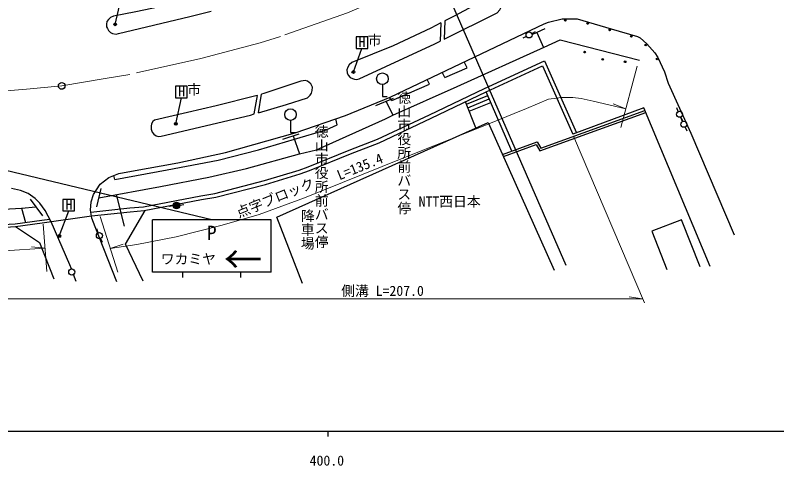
# Model space of a CAD drawing. Units: millimetres at full size, sheet at 1:1000; details may follow other scales. Extents: x 40000 to 680000, y 20000 to 380000.
# Drawn here: x 411353 to 549401, y 198715 to 280390 of the extents above; entities that cross this region are included whole.
import ezdxf
from ezdxf.enums import TextEntityAlignment as Align

# ---------------------------------------------------------------- set-up
doc = ezdxf.new("R2010")
doc.units = ezdxf.units.MM
doc.header["$LTSCALE"] = 1000
doc.linetypes.add('CHAIN', pattern=[18.5, 12, -1.5, 3.5, -1.5])
for name, color, linetype, lineweight in [('M-BGD', 7, 'Continuous', 25), ('M-BGD-EXST', 7, 'Continuous', 25), ('M-BMK', 2, 'CHAIN', 13), ('M-BMK-OTRS', 5, 'Continuous', 25), ('M-BMK-SRVR', 3, 'Continuous', 25), ('M-STR-HTXT', 7, 'Continuous', 13), ('M-STR-STRC', 7, 'Continuous', 25), ('M-STR-STRD', 8, 'Continuous', 25), ('M-TTL-BAND', 7, 'Continuous', 25)]:
    doc.layers.add(name, color=color, linetype=linetype, lineweight=lineweight)
doc.layers.add('M-BMK-HTXT', color=7, linetype='Continuous')
doc.styles.add('@ＭＳ ゴシック', font='')
doc.styles.add('ＭＳ ゴシック', font='')
doc.styles.get('@ＭＳ ゴシック').set_extended_font_data('@MS Gothic')
doc.styles.get('ＭＳ ゴシック').set_extended_font_data('MS Gothic')

msp = doc.modelspace()

# ---------------------------------------------------------------- hatches: boundary and pattern name
at = {"layer": 'M-BGD'}
for points in [[(441024, 245490, 0.32892), (441096, 246199), (439987, 245986, 0.74456)], [(441096, 246199, 0.50498), (440136, 246296, 0.14642), (439987, 245986)]]:
    msp.add_hatch(color=256, dxfattribs=at).paths.add_polyline_path(points)
at = {"layer": 'M-BGD-EXST'}
for points in [[(429647, 278569, 1), (429276, 278905, 1)], [(472835, 269935, 1), (472465, 270271, 1)], [(440635, 260516, 1), (440264, 260852, 1)], [(419527, 240191, 1), (419157, 240528, 1)]]:
    msp.add_hatch(color=256, dxfattribs=at).paths.add_polyline_path(points)

# ---------------------------------------------------------------- linework, layer by layer
at = {"layer": 'M-BGD'}
for p, q in [((507356, 277909), (505118, 276914)), ((504014, 276555), (503352, 276202)), ((504985, 277072), (505647, 277425)), ((505908, 277265), (507131, 274558)), ((489224, 269091), (493272, 270850)), ((493272, 270850), (492758, 271932)), ((489224, 269091), (488773, 270040)), ((477909, 267823), (477909, 265649)), ((486448, 267885), (486041, 268742)), ((501345, 255757), (496732, 266487)), ((479856, 265314), (476664, 263978)), ((477909, 265649), (478799, 265649)), ((479612, 264915), (479171, 265490)), ((493146, 264269), (497004, 265854)), ((493401, 263627), (497276, 265220)), ((478578, 264779), (479773, 262283)), ((494862, 259952), (492977, 264694)), ((493656, 262986), (497549, 264586)), ((525310, 263578), (512415, 258811)), ((537349, 234863), (525310, 263578)), ((531556, 262943), (531257, 263631)), ((461251, 261330), (461251, 259155)), ((469707, 260540), (469494, 261631)), ((531994, 261934), (532292, 261246)), ((532337, 261135), (532039, 261823)), ((532775, 260126), (533074, 259438)), ((462779, 258846), (459825, 257859)), ((461251, 259155), (462141, 259155)), ((461753, 258503), (462903, 255234)), ((429414, 250588), (429241, 251320)), ((426900, 248958), (426103, 245676)), ((431188, 242162), (429737, 247902)), ((414065, 247029), (416277, 244013)), ((439985, 245817), (439241, 245722)), ((441175, 245969), (441919, 246065)), ((412464, 245386), (413231, 242832)), ((426407, 240961), (426126, 241656)), ((426819, 239941), (427100, 239245)), ((422419, 232109), (421931, 233405))]:
    msp.add_line(p, q, dxfattribs=at)
for points in [[(429795, 232085), (425824, 242001), (425222, 243596), (424983, 245031), (425129, 246539), (425540, 247906), (426728, 249741), (428328, 250960), (430155, 251680), (432428, 252112), (440809, 253636), (449451, 255524), (462072, 259042), (471203, 262227), (479330, 265555), (494691, 272850), (507264, 278831), (508032, 279120), (510491, 279721), (513221, 279721), (519396, 277926), (524146, 276543), (524620, 276288), (525833, 275186), (527282, 273549), (527822, 272740), (529062, 270156), (529726, 268067), (533804, 258984), (541702, 240555)], [(426502, 247317), (437687, 249338), (446463, 251033), (453262, 252594), (462903, 255234), (465986, 255986), (478472, 261596), (479773, 262283), (491436, 267467), (507214, 274595), (510163, 275928), (524520, 272216)], [(425036, 244710), (425064, 244714), (432150, 245473), (434634, 245674), (444973, 247654), (447563, 248094), (456525, 250408), (462799, 252317), (464446, 252907), (471889, 255932), (477039, 257916), (486472, 262363), (496434, 267121), (507272, 272127), (513073, 259054)], [(404840, 241694), (411416, 242088), (416242, 242726), (425152, 244019), (432215, 244776), (434728, 244979), (445097, 246965), (447709, 247409), (456715, 249734), (463019, 251652), (464695, 252253), (472146, 255281), (477315, 257272), (486772, 261730), (496732, 266487), (506920, 271193), (512415, 258811)], [(479612, 264915), (479623, 264920), (486448, 267885)], [(499679, 255151), (505947, 257430), (506602, 256314), (525503, 263119)], [(499843, 254785), (505771, 256940), (506425, 255825), (525657, 262750)], [(463409, 231781), (458798, 243784), (497081, 260946), (509071, 234201)], [(429414, 250588), (438895, 252369), (448167, 254110), (455479, 255994), (461956, 257924), (467728, 259644), (469707, 260540)], [(421559, 234394), (421276, 235147), (417838, 242958), (416800, 244994), (415815, 246292), (414972, 247153), (413718, 248065), (412302, 248615), (410706, 248954)], [(359833, 246241), (365086, 245780), (374209, 245127), (384182, 244658), (395995, 244658), (406924, 245090), (412464, 245386), (415092, 245629)], [(434524, 232163), (431340, 238891), (434921, 245016)], [(358177, 244082), (373820, 242958), (383087, 242404), (390565, 241744), (393859, 241744), (404815, 242193), (411368, 242586), (416173, 243221), (417598, 243428)], [(535485, 234779), (532158, 243329), (526745, 241222), (529446, 234282)], [(411416, 242088), (415745, 239184), (418369, 232582)]]:
    msp.add_lwpolyline(points, dxfattribs=at)
for centre, radius in [((511079, 279472), 150), ((515111, 278902), 150), ((519096, 277741), 150), ((504499, 276813), 550), ((523050, 276567), 150), ((525637, 274987), 150), ((514572, 273703), 150), ((517854, 272384), 150), ((521910, 271946), 150), ((527711, 272459), 150), ((477909, 268873), 1050), ((461251, 262380), 1050), ((531775, 262438), 550), ((532556, 260631), 550), ((440580, 245893), 600), ((426613, 240451), 550), ((421602, 233846), 550)]:
    msp.add_circle(centre, radius, dxfattribs=at)
at = {"layer": 'M-BGD-EXST'}
for p, q in [((429462, 278737), (430284, 282120)), ((475254, 276486), (473154, 276486)), ((473154, 276486), (473154, 274386)), ((475254, 274386), (475254, 276486)), ((472650, 270103), (474204, 274386)), ((473154, 274386), (475254, 274386)), ((442525, 267537), (440425, 267537)), ((440425, 267537), (440425, 265437)), ((442525, 265437), (442525, 267537)), ((440425, 265437), (442525, 265437)), ((440449, 260684), (441475, 265437)), ((422101, 247007), (420001, 247007)), ((420001, 247007), (420001, 244907)), ((422101, 244907), (422101, 247007)), ((419342, 240360), (421051, 244907)), ((420001, 244907), (422101, 244907))]:
    msp.add_line(p, q, dxfattribs=at)
for centre in [(429462, 278737), (472650, 270103), (440449, 260684), (419342, 240360)]:
    msp.add_circle(centre, 250, dxfattribs=at)
at = {"layer": 'M-BMK'}
msp.add_lwpolyline([(497809, 293040), (478953, 283993), (471558, 280835), (459440, 276523), (455745, 275404), (445014, 272570), (432098, 269649), (427318, 268835), (419773, 267569), (413377, 266963), (407280, 266518), (401533, 266169), (387596, 266171), (376784, 266609), (356609, 268200), (320988, 270859), (221221, 278418)], dxfattribs=at)
at = {"layer": 'M-BMK-OTRS'}
msp.add_line((463004, 345558), (511146, 235108), dxfattribs=at)
at = {"layer": 'M-BMK-SRVR'}
msp.add_circle((419773, 267569), 600, dxfattribs=at)
at = {"layer": 'M-STR-HTXT'}
for p, q in [((524076, 271167), (521155, 260035)), ((522044, 263423), (519771, 264350)), ((525395, 228247), (512526, 258447)), ((426752, 243878), (429938, 233808)), ((416389, 242509), (417064, 233907)), ((428585, 238086), (430910, 238875)), ((416730, 238164), (414284, 238384)), ((525082, 228982), (522657, 229366)), ((298789, 228915), (525082, 228982))]:
    msp.add_line(p, q, dxfattribs=at)
for points in [[(522044, 263423), (516114, 264813), (513954, 265283), (512410, 265466), (510233, 265454), (509518, 265340), (508047, 265167), (504021, 263486), (501791, 262554), (497492, 260800), (493768, 259304), (481308, 254385), (463815, 247310), (455590, 244288), (448887, 242325), (440504, 240235), (433416, 238816), (428585, 238086)], [(358714, 238260), (368431, 237572), (383289, 237013), (398818, 237224), (409414, 237670), (416730, 238164)]]:
    msp.add_lwpolyline(points, dxfattribs=at)
at = {"layer": 'M-STR-STRC'}
for p, q in [((446983, 243327), (394751, 255812)), ((457733, 243327), (436233, 243327)), ((436233, 233827), (436233, 243327)), ((457733, 233827), (457733, 243327)), ((457733, 233827), (436233, 233827)), ((441733, 232827), (441733, 233827)), ((452233, 232827), (452233, 233827))]:
    msp.add_line(p, q, dxfattribs=at)
at = {"layer": 'M-STR-STRD'}
for p, q in [((488512, 278993), (488381, 275685)), ((489227, 279367), (489096, 276042)), ((454681, 262485), (455241, 265841)), ((455427, 262705), (455990, 266074))]:
    msp.add_line(p, q, dxfattribs=at)
for points in [[(444747, 283507), (440151, 282462), (433194, 281024), (429145, 280220), (428616, 279970), (428250, 279637), (427943, 279232), (427891, 278775), (427904, 278300), (428058, 277959), (428276, 277600), (428598, 277267), (428977, 277084), (429639, 276947), (430045, 277061), (442986, 280163), (446847, 281097)], [(489096, 276042), (498687, 280838), (499208, 281362), (499439, 281824), (499546, 282238), (499524, 282688), (499410, 283007), (499109, 283387), (498917, 283561), (498627, 283745), (498381, 283860), (498000, 283884), (497293, 283638), (490788, 280182), (489227, 279367)], [(488512, 278993), (486704, 278049), (479887, 274857), (472355, 271796), (471897, 271409), (471651, 270990), (471479, 270477), (471505, 269945), (471736, 269521), (472078, 269131), (472467, 268911), (472879, 268805), (473302, 268769), (473705, 268858), (487433, 275210), (488381, 275685)], [(455427, 262705), (460548, 264216), (464318, 265439), (464802, 265918), (465047, 266242), (465204, 266771), (465226, 267371), (464966, 267936), (464660, 268214), (464304, 268457), (463903, 268563), (463542, 268494), (463129, 268411), (456441, 266214), (455990, 266074)], [(455241, 265841), (454946, 265750), (447806, 263960), (442599, 262759), (436577, 261377), (436321, 261095), (436071, 260685), (435975, 260254), (435991, 259731), (436192, 259196), (436507, 258830), (436892, 258540), (437320, 258407), (437799, 258481), (453984, 262279), (454681, 262485)]]:
    msp.add_lwpolyline(points, dxfattribs=at)
at = {"layer": 'M-TTL-BAND'}
for p, q in [((40000, 205000), (579000, 205000)), ((468000, 205000), (468000, 204000))]:
    msp.add_line(p, q, dxfattribs=at)

# ---------------------------------------------------------------- texts
at = {"layer": 'M-BGD-EXST', "style": 'ＭＳ ゴシック'}
for s, p in [('H', (473606, 274078)), ('市', (475254, 274386)), ('市', (442525, 265437)), ('H', (440878, 265129)), ('H', (420454, 244599))]:
    msp.add_text(s, height=1833, dxfattribs=at).set_placement(p, align=Align.BOTTOM_LEFT)
at = {"layer": 'M-BMK-HTXT', "style": '@ＭＳ ゴシック'}
for s, p in [('徳山市役所前バス停', (480377, 266711)), ('徳山市役所前バス停', (465411, 260571)), ('降車場', (462879, 245298))]:
    msp.add_text(s, height=1833, rotation=270, dxfattribs=at).set_placement(p, align=Align.BOTTOM_LEFT)
at = {"layer": 'M-BMK-HTXT', "style": 'ＭＳ ゴシック'}
msp.add_text('NTT西日本', height=1833, dxfattribs=at).set_placement((484480, 245163), align=Align.BOTTOM_LEFT)
at = {"layer": 'M-STR-HTXT', "style": 'ＭＳ ゴシック'}
for s, rotation, p in [('L=135.4', 22.021, (470336, 249947)), ('点字ブロック', 22.021, (452070, 243117)), ('側溝 L=207.0', 0.017, (470449, 228966))]:
    msp.add_text(s, height=1833, rotation=rotation, dxfattribs=at).set_placement(p, align=Align.BOTTOM_LEFT)
at = {"layer": 'M-STR-STRC', "style": 'ＭＳ ゴシック'}
for s, height, p in [('P', 2566, (446983, 240952)), ('ワカミヤ', 1833, (442733, 236202))]:
    msp.add_text(s, height=height, dxfattribs=at).set_placement(p, align=Align.MIDDLE_CENTER)
msp.add_text('↑', height=5132, rotation=90, dxfattribs=at).set_placement((452733, 236202), align=Align.MIDDLE_CENTER)
at = {"layer": 'M-TTL-BAND', "style": 'ＭＳ ゴシック'}
msp.add_text('400.0', height=1833, dxfattribs=at).set_placement((467844, 198195), align=Align.BOTTOM_CENTER)

doc.saveas('drawing.dxf')
